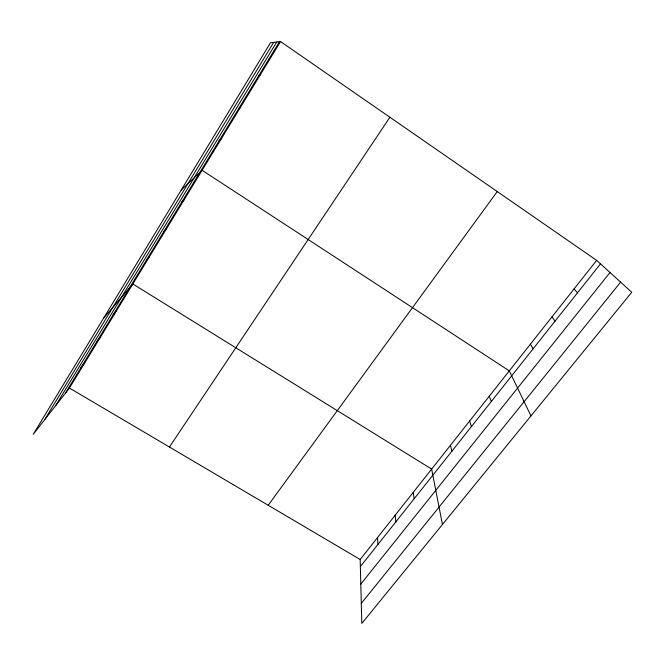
<?xml version="1.0" encoding="UTF-8"?>
<svg xmlns="http://www.w3.org/2000/svg" width="665" height="665" viewBox="0 0 665 665"><rect width="100%" height="100%" fill="white"/><g stroke="black" fill="none" stroke-linecap="round" stroke-linejoin="round"><path stroke-width="1" d="M44.655 419.706L273.664 42.41M55.569 405.758L276.723 42.036M65.436 393.148L279.458 41.696M280.547 41.562L270.439 42.801L33.25 434.287L69.426 388.052L280.547 41.562L596.646 260.364L631.75 292.259L361.802 623.438L360.181 559.498L596.646 260.364M169.434 447.021L389.906 117.256M268.203 505.259L497.254 191.57M360.363 566.597L600.487 263.855M80.964 367.654L84.771 362.866M360.804 584.103L610.013 272.517M361.295 603.388L620.611 282.143M96.824 341.602L100.448 337.138M113.042 314.969L116.466 310.846M103.532 318.286L132.842 283.98L431.643 469.091L442.433 524.51M146.583 259.899L149.583 256.507M163.931 231.412L166.699 228.411M181.678 202.26L184.213 199.675M181.254 189.999L202.127 170.273L509.29 370.862L530.969 415.891M219.018 140.947L221.021 139.259M238.66 108.686L240.381 107.489M258.801 75.611L260.215 74.937M69.426 388.052L360.181 559.498M574.053 288.943L577.503 292.824M551.975 316.873L555.059 321.129M530.396 344.171L533.122 348.784M489.257 396.207L491.327 401.477M469.648 421.02L471.41 426.589M450.446 445.301L451.926 451.161M413.231 492.391L414.154 498.775M395.185 515.209L395.85 521.85M377.504 537.578L377.928 544.452"/></g></svg>
